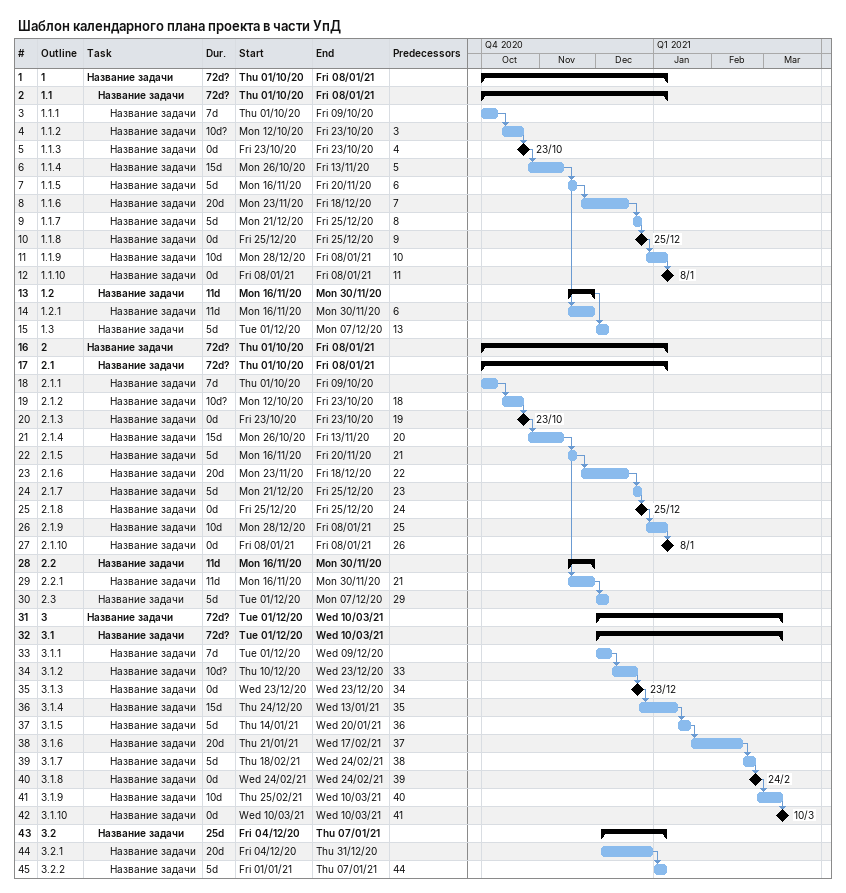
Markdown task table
Шаблон календарного плана проекта в части УпД

| ID | WBS | Task | Duration | Start | Finish | Predecessors |
|---|---|---|---|---|---|---|
| 1 | 1 | **Название задачи** | 72d? | 2020-10-01 | 2021-01-08 |  |
| 2 | 1.1 | **Название задачи** | 72d? | 2020-10-01 | 2021-01-08 |  |
| 3 | 1.1.1 | Название задачи | 7d | 2020-10-01 | 2020-10-09 |  |
| 4 | 1.1.2 | Название задачи | 10d? | 2020-10-12 | 2020-10-23 | 3 |
| 5 | 1.1.3 | Название задачи | 0d | 2020-10-23 | 2020-10-23 | 4 |
| 6 | 1.1.4 | Название задачи | 15d | 2020-10-26 | 2020-11-13 | 5 |
| 7 | 1.1.5 | Название задачи | 5d | 2020-11-16 | 2020-11-20 | 6 |
| 8 | 1.1.6 | Название задачи | 20d | 2020-11-23 | 2020-12-18 | 7 |
| 9 | 1.1.7 | Название задачи | 5d | 2020-12-21 | 2020-12-25 | 8 |
| 10 | 1.1.8 | Название задачи | 0d | 2020-12-25 | 2020-12-25 | 9 |
| 11 | 1.1.9 | Название задачи | 10d | 2020-12-28 | 2021-01-08 | 10 |
| 12 | 1.1.10 | Название задачи | 0d | 2021-01-08 | 2021-01-08 | 11 |
| 13 | 1.2 | **Название задачи** | 11d | 2020-11-16 | 2020-11-30 |  |
| 14 | 1.2.1 | Название задачи | 11d | 2020-11-16 | 2020-11-30 | 6 |
| 15 | 1.3 | Название задачи | 5d | 2020-12-01 | 2020-12-07 | 13 |
| 16 | 2 | **Название задачи** | 72d? | 2020-10-01 | 2021-01-08 |  |
| 17 | 2.1 | **Название задачи** | 72d? | 2020-10-01 | 2021-01-08 |  |
| 18 | 2.1.1 | Название задачи | 7d | 2020-10-01 | 2020-10-09 |  |
| 19 | 2.1.2 | Название задачи | 10d? | 2020-10-12 | 2020-10-23 | 18 |
| 20 | 2.1.3 | Название задачи | 0d | 2020-10-23 | 2020-10-23 | 19 |
| 21 | 2.1.4 | Название задачи | 15d | 2020-10-26 | 2020-11-13 | 20 |
| 22 | 2.1.5 | Название задачи | 5d | 2020-11-16 | 2020-11-20 | 21 |
| 23 | 2.1.6 | Название задачи | 20d | 2020-11-23 | 2020-12-18 | 22 |
| 24 | 2.1.7 | Название задачи | 5d | 2020-12-21 | 2020-12-25 | 23 |
| 25 | 2.1.8 | Название задачи | 0d | 2020-12-25 | 2020-12-25 | 24 |
| 26 | 2.1.9 | Название задачи | 10d | 2020-12-28 | 2021-01-08 | 25 |
| 27 | 2.1.10 | Название задачи | 0d | 2021-01-08 | 2021-01-08 | 26 |
| 28 | 2.2 | **Название задачи** | 11d | 2020-11-16 | 2020-11-30 |  |
| 29 | 2.2.1 | Название задачи | 11d | 2020-11-16 | 2020-11-30 | 21 |
| 30 | 2.3 | Название задачи | 5d | 2020-12-01 | 2020-12-07 | 29 |
| 31 | 3 | **Название задачи** | 72d? | 2020-12-01 | 2021-03-10 |  |
| 32 | 3.1 | **Название задачи** | 72d? | 2020-12-01 | 2021-03-10 |  |
| 33 | 3.1.1 | Название задачи | 7d | 2020-12-01 | 2020-12-09 |  |
| 34 | 3.1.2 | Название задачи | 10d? | 2020-12-10 | 2020-12-23 | 33 |
| 35 | 3.1.3 | Название задачи | 0d | 2020-12-23 | 2020-12-23 | 34 |
| 36 | 3.1.4 | Название задачи | 15d | 2020-12-24 | 2021-01-13 | 35 |
| 37 | 3.1.5 | Название задачи | 5d | 2021-01-14 | 2021-01-20 | 36 |
| 38 | 3.1.6 | Название задачи | 20d | 2021-01-21 | 2021-02-17 | 37 |
| 39 | 3.1.7 | Название задачи | 5d | 2021-02-18 | 2021-02-24 | 38 |
| 40 | 3.1.8 | Название задачи | 0d | 2021-02-24 | 2021-02-24 | 39 |
| 41 | 3.1.9 | Название задачи | 10d | 2021-02-25 | 2021-03-10 | 40 |
| 42 | 3.1.10 | Название задачи | 0d | 2021-03-10 | 2021-03-10 | 41 |
| 43 | 3.2 | **Название задачи** | 25d | 2020-12-04 | 2021-01-07 |  |
| 44 | 3.2.1 | Название задачи | 20d | 2020-12-04 | 2020-12-31 |  |
| 45 | 3.2.2 | Название задачи | 5d | 2021-01-01 | 2021-01-07 | 44 |
